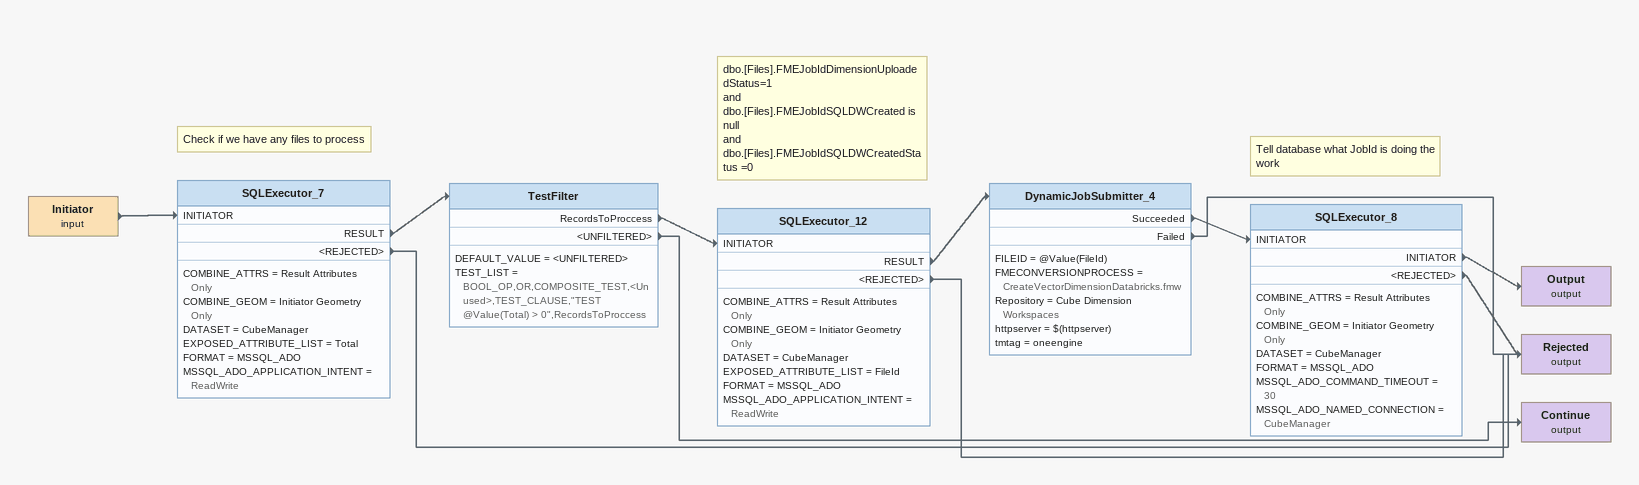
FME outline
Initiator (input)
    -> SQLExecutor_7 [INITIATOR]
Note: Check if we have any files to process
SQLExecutor_7
    COMBINE_ATTRS = Result Attributes Only
    COMBINE_GEOM = Initiator Geometry Only
    DATASET = CubeManager
    EXPOSED_ATTRIBUTE_LIST = Total
    FORMAT = MSSQL_ADO
    MSSQL_ADO_APPLICATION_INTENT = ReadWrite
    RESULT -> TestFilter
    <REJECTED> -> Rejected (output)
TestFilter
    DEFAULT_VALUE = <UNFILTERED>
    TEST_LIST = BOOL_OP,OR,COMPOSITE_TEST,<Unused>,TEST_CLAUSE,"TEST @Value(Total) > 0",RecordsToProccess
    RecordsToProccess -> SQLExecutor_12 [INITIATOR]
    <UNFILTERED> -> Continue (output)
Note: dbo.[Files].FMEJobIdDimensionUploadedStatus=1 / and dbo.[Files].FMEJobIdSQLDWCreated is null / and dbo.[Files].FMEJobIdSQLDWCreatedStatus =0
SQLExecutor_12
    COMBINE_ATTRS = Result Attributes Only
    COMBINE_GEOM = Initiator Geometry Only
    DATASET = CubeManager
    EXPOSED_ATTRIBUTE_LIST = FileId
    FORMAT = MSSQL_ADO
    MSSQL_ADO_APPLICATION_INTENT = ReadWrite
    RESULT -> DynamicJobSubmitter_4
    <REJECTED> -> Rejected (output)
DynamicJobSubmitter_4
    FILEID = @Value(FileId)
    FMECONVERSIONPROCESS = CreateVectorDimensionDatabricks.fmw
    Repository = Cube Dimension Workspaces
    httpserver = $(httpserver)
    tmtag = oneengine
    Succeeded -> SQLExecutor_8 [INITIATOR]
    Failed -> Rejected (output)
Note: Tell database what JobId is doing the work
SQLExecutor_8
    COMBINE_ATTRS = Result Attributes Only
    COMBINE_GEOM = Initiator Geometry Only
    DATASET = CubeManager
    FORMAT = MSSQL_ADO
    MSSQL_ADO_COMMAND_TIMEOUT = 30
    MSSQL_ADO_NAMED_CONNECTION = CubeManager
    INITIATOR -> Output (output)
    <REJECTED> -> Rejected (output)
Output (output)
Rejected (output)
Continue (output)
